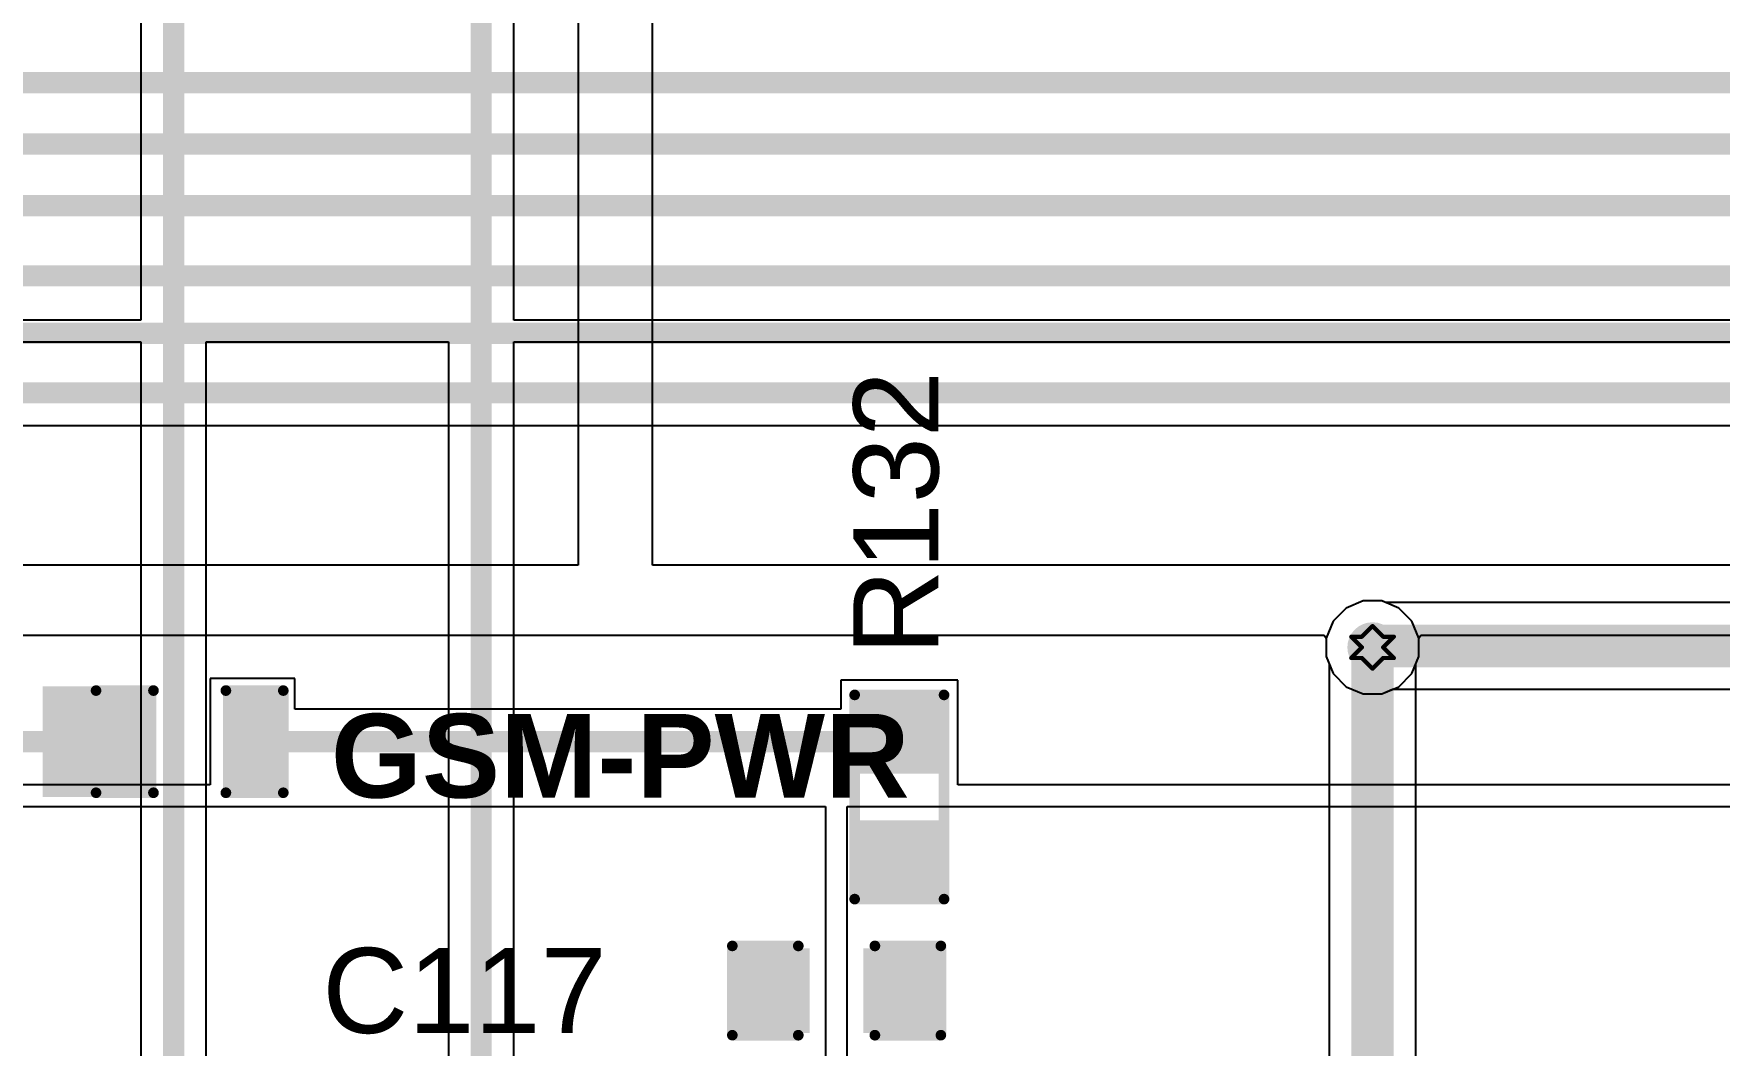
# Model space of a CAD drawing. Header units: inches. Extents: x 24 to 500, y 68 to 269.
# Drawn here: x 304.4 to 324.52, y 120.76 to 132.84 of the extents above; entities that cross this region are included whole.
import ezdxf

# ---------------------------------------------------------------- set-up
doc = ezdxf.new("R2010")
doc.units = ezdxf.units.IN
for name, color, linetype in [('Bottom Layer', 5, 'Continuous'), ('Drill Drawing', 1, 'Continuous'), ('Layer 1', 16, 'Continuous'), ('Layer 2', 76, 'Continuous'), ('Top Layer', 1, 'Continuous'), ('Top Overlay', 2, 'Continuous'), ('Top Paste', 8, 'Continuous'), ('Top Solder', 216, 'Continuous'), ('Via Holes', 16, 'Continuous')]:
    doc.layers.add(name, color=color, linetype=linetype)
doc.styles.add('Arial', font='', dxfattribs={"height": 0.2})
doc.styles.add('Arial_Bold', font='', dxfattribs={"height": 0.2})
doc.styles.get('Arial').set_extended_font_data('Arial')
doc.styles.get('Arial_Bold').set_extended_font_data('Arial', bold=True)

# ---------------------------------------------------------------- blocks, each defined once
blk = doc.blocks.new('R___0603_2')
at = {"layer": 'Top Layer'}
for points in [[(-0.381, 0.4445), (-0.381, -0.4445), (-1.143, -0.4445), (-1.143, 0.4445)], [(1.143, 0.4445), (1.143, -0.4445), (0.381, -0.4445), (0.381, 0.4445)]]:
    blk.add_hatch(color=1, dxfattribs=at).paths.add_polyline_path(points)
at = {"layer": 'Top Paste'}
for points in [[(-0.381, 0.4445), (-0.381, -0.4445), (-1.143, -0.4445), (-1.143, 0.4445)], [(1.143, 0.4445), (1.143, -0.4445), (0.381, -0.4445), (0.381, 0.4445)]]:
    blk.add_hatch(color=8, dxfattribs=at).paths.add_polyline_path(points)
at = {"layer": 'Top Solder'}
for points in [[(-0.2794, 0.5461), (-0.2794, -0.5461), (-1.2446, -0.5461), (-1.2446, 0.5461)], [(1.2446, 0.5461), (1.2446, -0.5461), (0.2794, -0.5461), (0.2794, 0.5461)]]:
    blk.add_hatch(color=216, dxfattribs=at).paths.add_polyline_path(points)
at = {"layer": 'Top Overlay'}
for points in [[(1.2192, 0.5334, 0.127, 0.127, 0), (-1.2192, 0.5334, 0.127, 0.127, 0)], [(-1.2192, -0.5334, 0.127, 0.127, 0), (-1.2192, 0.5334, 0.127, 0.127, 0)], [(1.2192, -0.5334, 0.127, 0.127, 0), (1.2192, 0.5334, 0.127, 0.127, 0)], [(1.2192, -0.5334, 0.127, 0.127, 0), (-1.2192, -0.5334, 0.127, 0.127, 0)]]:
    blk.add_lwpolyline(points, format="xyseb", dxfattribs=at)
for points in [[(-1.25095, 0.5334, 0.0635, 0.0635, 1), (-1.18745, 0.5334, 0.0635, 0.0635, 1)], [(-1.25095, 0.5334, 0.0635, 0.0635, 1), (-1.18745, 0.5334, 0.0635, 0.0635, 1)], [(1.18745, 0.5334, 0.0635, 0.0635, 1), (1.25095, 0.5334, 0.0635, 0.0635, 1)], [(1.18745, 0.5334, 0.0635, 0.0635, 1), (1.25095, 0.5334, 0.0635, 0.0635, 1)], [(-1.25095, -0.5334, 0.0635, 0.0635, 1), (-1.18745, -0.5334, 0.0635, 0.0635, 1)], [(-1.25095, -0.5334, 0.0635, 0.0635, 1), (-1.18745, -0.5334, 0.0635, 0.0635, 1)], [(1.18745, -0.5334, 0.0635, 0.0635, 1), (1.25095, -0.5334, 0.0635, 0.0635, 1)], [(1.18745, -0.5334, 0.0635, 0.0635, 1), (1.25095, -0.5334, 0.0635, 0.0635, 1)]]:
    blk.add_lwpolyline(points, format="xyseb", close=True, dxfattribs=at)
blk = doc.blocks.new('LED_0603_172')
at = {"layer": 'Top Layer'}
for points in [[(-1, 0.5), (-0.5, 0.5), (-0.5, -0.5), (-1, -0.5)], [(0.5, 0.5), (1, 0.5), (1, -0.5), (0.5, -0.5)]]:
    blk.add_hatch(color=1, dxfattribs=at).paths.add_polyline_path(points)
at = {"layer": 'Top Overlay'}
blk.add_hatch(color=2, dxfattribs=at).paths.add_polyline_path([(1.118, -0.662), (1.753, -0.662), (1.753, 0.659), (1.118, 0.659)])
at = {"layer": 'Top Paste'}
for points in [[(-1, 0.5), (-0.5, 0.5), (-0.5, -0.5), (-1, -0.5)], [(0.5, 0.5), (1, 0.5), (1, -0.5), (0.5, -0.5)]]:
    blk.add_hatch(color=8, dxfattribs=at).paths.add_polyline_path(points)
at = {"layer": 'Top Solder'}
for points in [[(-1.102, 0.602), (-0.398, 0.602), (-0.398, -0.602), (-1.102, -0.602)], [(0.398, 0.602), (1.102, 0.602), (1.102, -0.602), (0.398, -0.602)]]:
    blk.add_hatch(color=216, dxfattribs=at).paths.add_polyline_path(points)
at = {"layer": 'Top Overlay'}
for points in [[(-1.118, 0.61, 0.127, 0.127, 0), (-1.118, -0.61, 0.127, 0.127, 0)], [(-0.432, 0.61, 0.127, 0.127, 0), (-1.118, 0.61, 0.127, 0.127, 0)], [(1.118, 0.61, 0.127, 0.127, 0), (0.432, 0.61, 0.127, 0.127, 0)], [(1.118, 0.61, 0.127, 0.127, 0), (1.118, -0.61, 0.127, 0.127, 0)], [(-0.432, -0.61, 0.127, 0.127, 0), (-1.118, -0.61, 0.127, 0.127, 0)], [(1.118, -0.61, 0.127, 0.127, 0), (0.432, -0.61, 0.127, 0.127, 0)]]:
    blk.add_lwpolyline(points, format="xyseb", dxfattribs=at)
for points in [[(-1.149, 0.61, 0.0635, 0.0635, 1), (-1.086, 0.61, 0.0635, 0.0635, 1)], [(-1.149, 0.61, 0.0635, 0.0635, 1), (-1.086, 0.61, 0.0635, 0.0635, 1)], [(-0.464, 0.61, 0.0635, 0.0635, 1), (-0.4, 0.61, 0.0635, 0.0635, 1)], [(0.4, 0.61, 0.0635, 0.0635, 1), (0.464, 0.61, 0.0635, 0.0635, 1)], [(1.086, 0.61, 0.0635, 0.0635, 1), (1.149, 0.61, 0.0635, 0.0635, 1)], [(1.086, 0.61, 0.0635, 0.0635, 1), (1.149, 0.61, 0.0635, 0.0635, 1)], [(-1.149, -0.61, 0.0635, 0.0635, 1), (-1.086, -0.61, 0.0635, 0.0635, 1)], [(-1.149, -0.61, 0.0635, 0.0635, 1), (-1.086, -0.61, 0.0635, 0.0635, 1)], [(-0.464, -0.61, 0.0635, 0.0635, 1), (-0.4, -0.61, 0.0635, 0.0635, 1)], [(0.4, -0.61, 0.0635, 0.0635, 1), (0.464, -0.61, 0.0635, 0.0635, 1)], [(1.086, -0.61, 0.0635, 0.0635, 1), (1.149, -0.61, 0.0635, 0.0635, 1)], [(1.086, -0.61, 0.0635, 0.0635, 1), (1.149, -0.61, 0.0635, 0.0635, 1)]]:
    blk.add_lwpolyline(points, format="xyseb", close=True, dxfattribs=at)
blk = doc.blocks.new('C___0603_218')
at = {"layer": 'Top Layer'}
for points in [[(-0.381, 0.444), (-0.381, -0.445), (-1.143, -0.445), (-1.143, 0.444)], [(1.143, 0.444), (1.143, -0.445), (0.381, -0.445), (0.381, 0.444)]]:
    blk.add_hatch(color=1, dxfattribs=at).paths.add_polyline_path(points)
at = {"layer": 'Top Paste'}
for points in [[(-0.381, 0.444), (-0.381, -0.445), (-1.143, -0.445), (-1.143, 0.444)], [(1.143, 0.444), (1.143, -0.445), (0.381, -0.445), (0.381, 0.444)]]:
    blk.add_hatch(color=8, dxfattribs=at).paths.add_polyline_path(points)
at = {"layer": 'Top Solder'}
for points in [[(-0.321, 0.504), (-0.321, -0.505), (-1.203, -0.505), (-1.203, 0.504)], [(1.203, 0.504), (1.203, -0.505), (0.321, -0.505), (0.321, 0.504)]]:
    blk.add_hatch(color=216, dxfattribs=at).paths.add_polyline_path(points)
at = {"layer": 'Top Overlay'}
for points in [[(-1.245, -0.533, 0.127, 0.127, 0), (-1.245, 0.533, 0.127, 0.127, 0)], [(-1.245, 0.533, 0.127, 0.127, 0), (-0.457, 0.533, 0.127, 0.127, 0)], [(0.457, 0.533, 0.127, 0.127, 0), (1.245, 0.533, 0.127, 0.127, 0)], [(1.245, -0.533, 0.127, 0.127, 0), (1.245, 0.533, 0.127, 0.127, 0)], [(-1.245, -0.533, 0.127, 0.127, 0), (-0.457, -0.533, 0.127, 0.127, 0)], [(0.457, -0.533, 0.127, 0.127, 0), (1.245, -0.533, 0.127, 0.127, 0)]]:
    blk.add_lwpolyline(points, format="xyseb", dxfattribs=at)
for points in [[(-1.276, 0.533, 0.0635, 0.0635, 1), (-1.213, 0.533, 0.0635, 0.0635, 1)], [(-1.276, 0.533, 0.0635, 0.0635, 1), (-1.213, 0.533, 0.0635, 0.0635, 1)], [(-0.489, 0.533, 0.0635, 0.0635, 1), (-0.425, 0.533, 0.0635, 0.0635, 1)], [(0.425, 0.533, 0.0635, 0.0635, 1), (0.489, 0.533, 0.0635, 0.0635, 1)], [(1.213, 0.533, 0.0635, 0.0635, 1), (1.276, 0.533, 0.0635, 0.0635, 1)], [(1.213, 0.533, 0.0635, 0.0635, 1), (1.276, 0.533, 0.0635, 0.0635, 1)], [(-1.276, -0.533, 0.0635, 0.0635, 1), (-1.213, -0.533, 0.0635, 0.0635, 1)], [(-1.276, -0.533, 0.0635, 0.0635, 1), (-1.213, -0.533, 0.0635, 0.0635, 1)], [(-0.489, -0.533, 0.0635, 0.0635, 1), (-0.425, -0.533, 0.0635, 0.0635, 1)], [(0.425, -0.533, 0.0635, 0.0635, 1), (0.489, -0.533, 0.0635, 0.0635, 1)], [(1.213, -0.533, 0.0635, 0.0635, 1), (1.276, -0.533, 0.0635, 0.0635, 1)], [(1.213, -0.533, 0.0635, 0.0635, 1), (1.276, -0.533, 0.0635, 0.0635, 1)]]:
    blk.add_lwpolyline(points, format="xyseb", close=True, dxfattribs=at)

msp = doc.modelspace()

# ---------------------------------------------------------------- hatches: boundary and pattern name
at = {"layer": 'Bottom Layer'}
h = msp.add_hatch(color=5, dxfattribs=at)
edge = h.paths.add_edge_path()
edge.add_arc((320.378, 125.51), 0.3, 0, 360)
at = {"layer": 'Layer 1'}
h = msp.add_hatch(color=16, dxfattribs=at)
edge = h.paths.add_edge_path()
edge.add_arc((320.378, 125.51), 0.3, 0, 360)
at = {"layer": 'Layer 2'}
h = msp.add_hatch(color=76, dxfattribs=at)
edge = h.paths.add_edge_path()
edge.add_arc((320.378, 125.51), 0.3, 0, 360)
at = {"layer": 'Top Layer'}
h = msp.add_hatch(color=1, dxfattribs=at)
edge = h.paths.add_edge_path()
edge.add_arc((320.378, 125.51), 0.3, 0, 360)
at = {"layer": 'Via Holes'}
h = msp.add_hatch(color=7, dxfattribs=at)
edge = h.paths.add_edge_path()
edge.add_arc((320.378, 125.51), 0.15, 0, 360)

# ---------------------------------------------------------------- linework, layer by layer
at = {"layer": 'Bottom Layer'}
for p, q in [((305.68, 134.337), (305.68, 129.418)), ((310.129, 129.418), (310.129, 133.579)), ((305.68, 129.418), (297.688, 129.418)), ((327.665, 129.418), (310.129, 129.418)), ((297.688, 129.159), (305.68, 129.159)), ((305.68, 129.159), (305.68, 118.429)), ((306.457, 118.429), (306.457, 129.159)), ((306.457, 129.159), (309.352, 129.159)), ((309.352, 129.159), (309.352, 118.429)), ((310.129, 118.429), (310.129, 129.159)), ((310.129, 129.159), (327.665, 129.159)), ((320.065, 125.979), (319.909, 125.824)), ((320.268, 126.064), (320.065, 125.979)), ((320.489, 126.064), (320.268, 126.064)), ((320.692, 125.979), (320.489, 126.064)), ((320.848, 125.824), (320.692, 125.979)), ((319.909, 125.824), (319.824, 125.62)), ((320.932, 125.62), (320.848, 125.824)), ((319.824, 125.62), (319.824, 125.4)), ((320.932, 125.4), (320.932, 125.62)), ((319.824, 125.4), (319.86, 125.313)), ((320.896, 125.313), (320.932, 125.4)), ((319.86, 125.313), (319.86, 112.76)), ((320.896, 112.76), (320.896, 125.313))]:
    msp.add_line(p, q, dxfattribs=at)
for points in [[(306.069, 118.034, 0.254, 0.254, 0), (306.069, 134.337, 0.254, 0.254, 0)], [(309.74, 118.034, 0.254, 0.254, 0), (309.74, 133.579, 0.254, 0.254, 0)], [(320.378, 112.76, 0.508, 0.508, 0), (320.378, 125.51, 0.508, 0.508, 0)]]:
    msp.add_lwpolyline(points, format="xyseb", dxfattribs=at)
msp.add_lwpolyline([(320.251, 125.51, 0.254, 0.254, 1), (320.505, 125.51, 0.254, 0.254, 1)], format="xyseb", close=True, dxfattribs=at)
at = {"layer": 'Drill Drawing'}
for points in [[(320.251, 125.637, 0.0508, 0.0508, 0), (320.378, 125.764, 0.0508, 0.0508, 0)], [(320.378, 125.764, 0.0508, 0.0508, 0), (320.505, 125.637, 0.0508, 0.0508, 0)], [(320.124, 125.637, 0.0508, 0.0508, 0), (320.251, 125.51, 0.0508, 0.0508, 0)], [(320.124, 125.637, 0.0508, 0.0508, 0), (320.251, 125.637, 0.0508, 0.0508, 0)], [(320.124, 125.383, 0.0508, 0.0508, 0), (320.251, 125.51, 0.0508, 0.0508, 0)], [(320.505, 125.637, 0.0508, 0.0508, 0), (320.632, 125.637, 0.0508, 0.0508, 0)], [(320.505, 125.51, 0.0508, 0.0508, 0), (320.632, 125.637, 0.0508, 0.0508, 0)], [(320.505, 125.51, 0.0508, 0.0508, 0), (320.632, 125.383, 0.0508, 0.0508, 0)], [(320.124, 125.383, 0.0508, 0.0508, 0), (320.251, 125.383, 0.0508, 0.0508, 0)], [(320.251, 125.383, 0.0508, 0.0508, 0), (320.378, 125.256, 0.0508, 0.0508, 0)], [(320.378, 125.256, 0.0508, 0.0508, 0), (320.505, 125.383, 0.0508, 0.0508, 0)], [(320.505, 125.383, 0.0508, 0.0508, 0), (320.632, 125.383, 0.0508, 0.0508, 0)]]:
    msp.add_lwpolyline(points, format="xyseb", dxfattribs=at)
for points in [[(320.366, 125.764, 0.0254, 0.0254, 1), (320.391, 125.764, 0.0254, 0.0254, 1)], [(320.366, 125.764, 0.0254, 0.0254, 1), (320.391, 125.764, 0.0254, 0.0254, 1)], [(320.112, 125.637, 0.0254, 0.0254, 1), (320.137, 125.637, 0.0254, 0.0254, 1)], [(320.112, 125.637, 0.0254, 0.0254, 1), (320.137, 125.637, 0.0254, 0.0254, 1)], [(320.239, 125.637, 0.0254, 0.0254, 1), (320.264, 125.637, 0.0254, 0.0254, 1)], [(320.239, 125.637, 0.0254, 0.0254, 1), (320.264, 125.637, 0.0254, 0.0254, 1)], [(320.239, 125.51, 0.0254, 0.0254, 1), (320.264, 125.51, 0.0254, 0.0254, 1)], [(320.239, 125.51, 0.0254, 0.0254, 1), (320.264, 125.51, 0.0254, 0.0254, 1)], [(320.493, 125.637, 0.0254, 0.0254, 1), (320.518, 125.637, 0.0254, 0.0254, 1)], [(320.493, 125.637, 0.0254, 0.0254, 1), (320.518, 125.637, 0.0254, 0.0254, 1)], [(320.493, 125.51, 0.0254, 0.0254, 1), (320.518, 125.51, 0.0254, 0.0254, 1)], [(320.493, 125.51, 0.0254, 0.0254, 1), (320.518, 125.51, 0.0254, 0.0254, 1)], [(320.62, 125.637, 0.0254, 0.0254, 1), (320.645, 125.637, 0.0254, 0.0254, 1)], [(320.62, 125.637, 0.0254, 0.0254, 1), (320.645, 125.637, 0.0254, 0.0254, 1)], [(320.112, 125.383, 0.0254, 0.0254, 1), (320.137, 125.383, 0.0254, 0.0254, 1)], [(320.112, 125.383, 0.0254, 0.0254, 1), (320.137, 125.383, 0.0254, 0.0254, 1)], [(320.239, 125.383, 0.0254, 0.0254, 1), (320.264, 125.383, 0.0254, 0.0254, 1)], [(320.239, 125.383, 0.0254, 0.0254, 1), (320.264, 125.383, 0.0254, 0.0254, 1)], [(320.493, 125.383, 0.0254, 0.0254, 1), (320.518, 125.383, 0.0254, 0.0254, 1)], [(320.493, 125.383, 0.0254, 0.0254, 1), (320.518, 125.383, 0.0254, 0.0254, 1)], [(320.62, 125.383, 0.0254, 0.0254, 1), (320.645, 125.383, 0.0254, 0.0254, 1)], [(320.62, 125.383, 0.0254, 0.0254, 1), (320.645, 125.383, 0.0254, 0.0254, 1)], [(320.366, 125.256, 0.0254, 0.0254, 1), (320.391, 125.256, 0.0254, 0.0254, 1)], [(320.366, 125.256, 0.0254, 0.0254, 1), (320.391, 125.256, 0.0254, 0.0254, 1)]]:
    msp.add_lwpolyline(points, format="xyseb", close=True, dxfattribs=at)
at = {"layer": 'Layer 1'}
for p, q in [((320.065, 125.979), (319.909, 125.824)), ((320.268, 126.064), (320.065, 125.979)), ((320.489, 126.064), (320.268, 126.064)), ((320.692, 125.979), (320.489, 126.064)), ((320.848, 125.824), (320.692, 125.979)), ((319.909, 125.824), (319.824, 125.62)), ((320.932, 125.62), (320.848, 125.824)), ((319.824, 125.62), (319.824, 125.4)), ((320.932, 125.4), (320.932, 125.62)), ((319.824, 125.4), (319.909, 125.196)), ((320.848, 125.196), (320.932, 125.4)), ((319.909, 125.196), (320.065, 125.04)), ((320.692, 125.04), (320.848, 125.196)), ((320.065, 125.04), (320.268, 124.956)), ((320.268, 124.956), (320.489, 124.956)), ((320.489, 124.956), (320.692, 125.04))]:
    msp.add_line(p, q, dxfattribs=at)
at = {"layer": 'Layer 2'}
for p, q in [((310.896, 146.749), (310.896, 126.492)), ((311.785, 126.492), (311.785, 144.232)), ((310.896, 126.492), (292.1, 126.492)), ((359.537, 126.492), (311.785, 126.492)), ((291.211, 125.654), (319.802, 125.654)), ((319.802, 125.654), (319.824, 125.62)), ((319.824, 125.62), (319.824, 125.4)), ((320.932, 125.62), (320.955, 125.654)), ((320.932, 125.4), (320.932, 125.62)), ((320.955, 125.654), (356.514, 125.654)), ((319.824, 125.4), (319.909, 125.196)), ((320.848, 125.196), (320.932, 125.4)), ((319.909, 125.196), (320.065, 125.04)), ((320.692, 125.04), (320.848, 125.196)), ((320.065, 125.04), (320.268, 124.956)), ((320.268, 124.956), (320.489, 124.956)), ((320.489, 124.956), (320.692, 125.04))]:
    msp.add_line(p, q, dxfattribs=at)
at = {"layer": 'Top Layer'}
for p, q in [((290.793, 128.161), (341.464, 128.161)), ((320.065, 125.979), (319.909, 125.824)), ((320.268, 126.064), (320.065, 125.979)), ((320.489, 126.064), (320.268, 126.064)), ((320.535, 126.045), (320.489, 126.064)), ((353.944, 126.045), (320.535, 126.045)), ((319.909, 125.824), (319.824, 125.62)), ((319.824, 125.62), (319.824, 125.4)), ((319.824, 125.4), (319.909, 125.196)), ((307.515, 125.138), (306.507, 125.138)), ((306.507, 125.138), (306.507, 123.867)), ((307.515, 124.772), (307.515, 125.138)), ((319.909, 125.196), (320.065, 125.04)), ((315.43, 125.12), (314.033, 125.12)), ((314.033, 125.12), (314.033, 124.772)), ((315.43, 123.867), (315.43, 125.12)), ((320.065, 125.04), (320.268, 124.956)), ((320.268, 124.956), (320.489, 124.956)), ((320.489, 124.956), (320.617, 125.009)), ((320.617, 125.009), (353.944, 125.009)), ((314.033, 124.772), (307.515, 124.772)), ((306.507, 123.867), (293.573, 123.867)), ((351.187, 123.867), (315.43, 123.867)), ((293.573, 123.608), (313.848, 123.608)), ((313.848, 123.608), (313.848, 112.087)), ((314.107, 112.087), (314.107, 123.608)), ((314.107, 123.608), (335.153, 123.608))]:
    msp.add_line(p, q, dxfattribs=at)
for points in [[(277.01, 132.253, 0.254, 0.254, 0), (359.1, 132.253, 0.254, 0.254, 0)], [(267.97, 131.519, 0.254, 0.254, 0), (340.967, 131.519, 0.254, 0.254, 0)], [(277.697, 130.785, 0.254, 0.254, 0), (349.86, 130.785, 0.254, 0.254, 0)], [(281.129, 129.946, 0.254, 0.254, 0), (348.996, 129.946, 0.254, 0.254, 0)], [(289.927, 129.261, 0.254, 0.254, 0), (328.219, 129.261, 0.254, 0.254, 0)], [(290.793, 128.549, 0.254, 0.254, 0), (341.808, 128.549, 0.254, 0.254, 0)], [(320.378, 125.51, 0.508, 0.508, 0), (320.395, 125.527, 0.508, 0.508, 0)], [(320.395, 125.527, 0.508, 0.508, 0), (354.546, 125.527, 0.508, 0.508, 0)], [(303.715, 124.384, 0.254, 0.254, 0), (305.511, 124.384, 0.254, 0.254, 0)], [(307.011, 124.384, 0.254, 0.254, 0), (314.731, 124.384, 0.254, 0.254, 0)]]:
    msp.add_lwpolyline(points, format="xyseb", dxfattribs=at)
for points in [[(320.251, 125.51, 0.254, 0.254, 1), (320.505, 125.51, 0.254, 0.254, 1)], [(320.268, 125.527, 0.254, 0.254, 1), (320.522, 125.527, 0.254, 0.254, 1)], [(320.268, 125.527, 0.254, 0.254, 1), (320.522, 125.527, 0.254, 0.254, 1)], [(305.448, 124.384, 0.127, 0.127, 1), (305.575, 124.384, 0.127, 0.127, 1)], [(306.948, 124.384, 0.127, 0.127, 1), (307.075, 124.384, 0.127, 0.127, 1)], [(314.668, 124.384, 0.127, 0.127, 1), (314.795, 124.384, 0.127, 0.127, 1)]]:
    msp.add_lwpolyline(points, format="xyseb", close=True, dxfattribs=at)

# ---------------------------------------------------------------- block references
for name, p, rotation in [('LED_0603_172', (306.261, 124.384), 180), ('R___0603_2', (314.731, 123.723), 270)]:
    msp.add_blockref(name, p, dxfattribs=dict(rotation=rotation))
msp.add_blockref('C___0603_218', (313.982, 121.412))

# ---------------------------------------------------------------- texts
at = {"layer": 'Top Overlay', "style": 'Arial'}
msp.add_text('R132', height=1.016, rotation=90, dxfattribs=at).set_placement((315.198, 125.416))
at = {"layer": 'Top Overlay'}
for s, height, style, p in [('GSM-PWR', 1, 'Arial_Bold', (307.947, 123.716)), ('C117', 1.016, 'Arial', (307.844, 120.905))]:
    msp.add_text(s, height=height, dxfattribs=dict(at, style=style)).set_placement(p)

doc.saveas('drawing.dxf')
